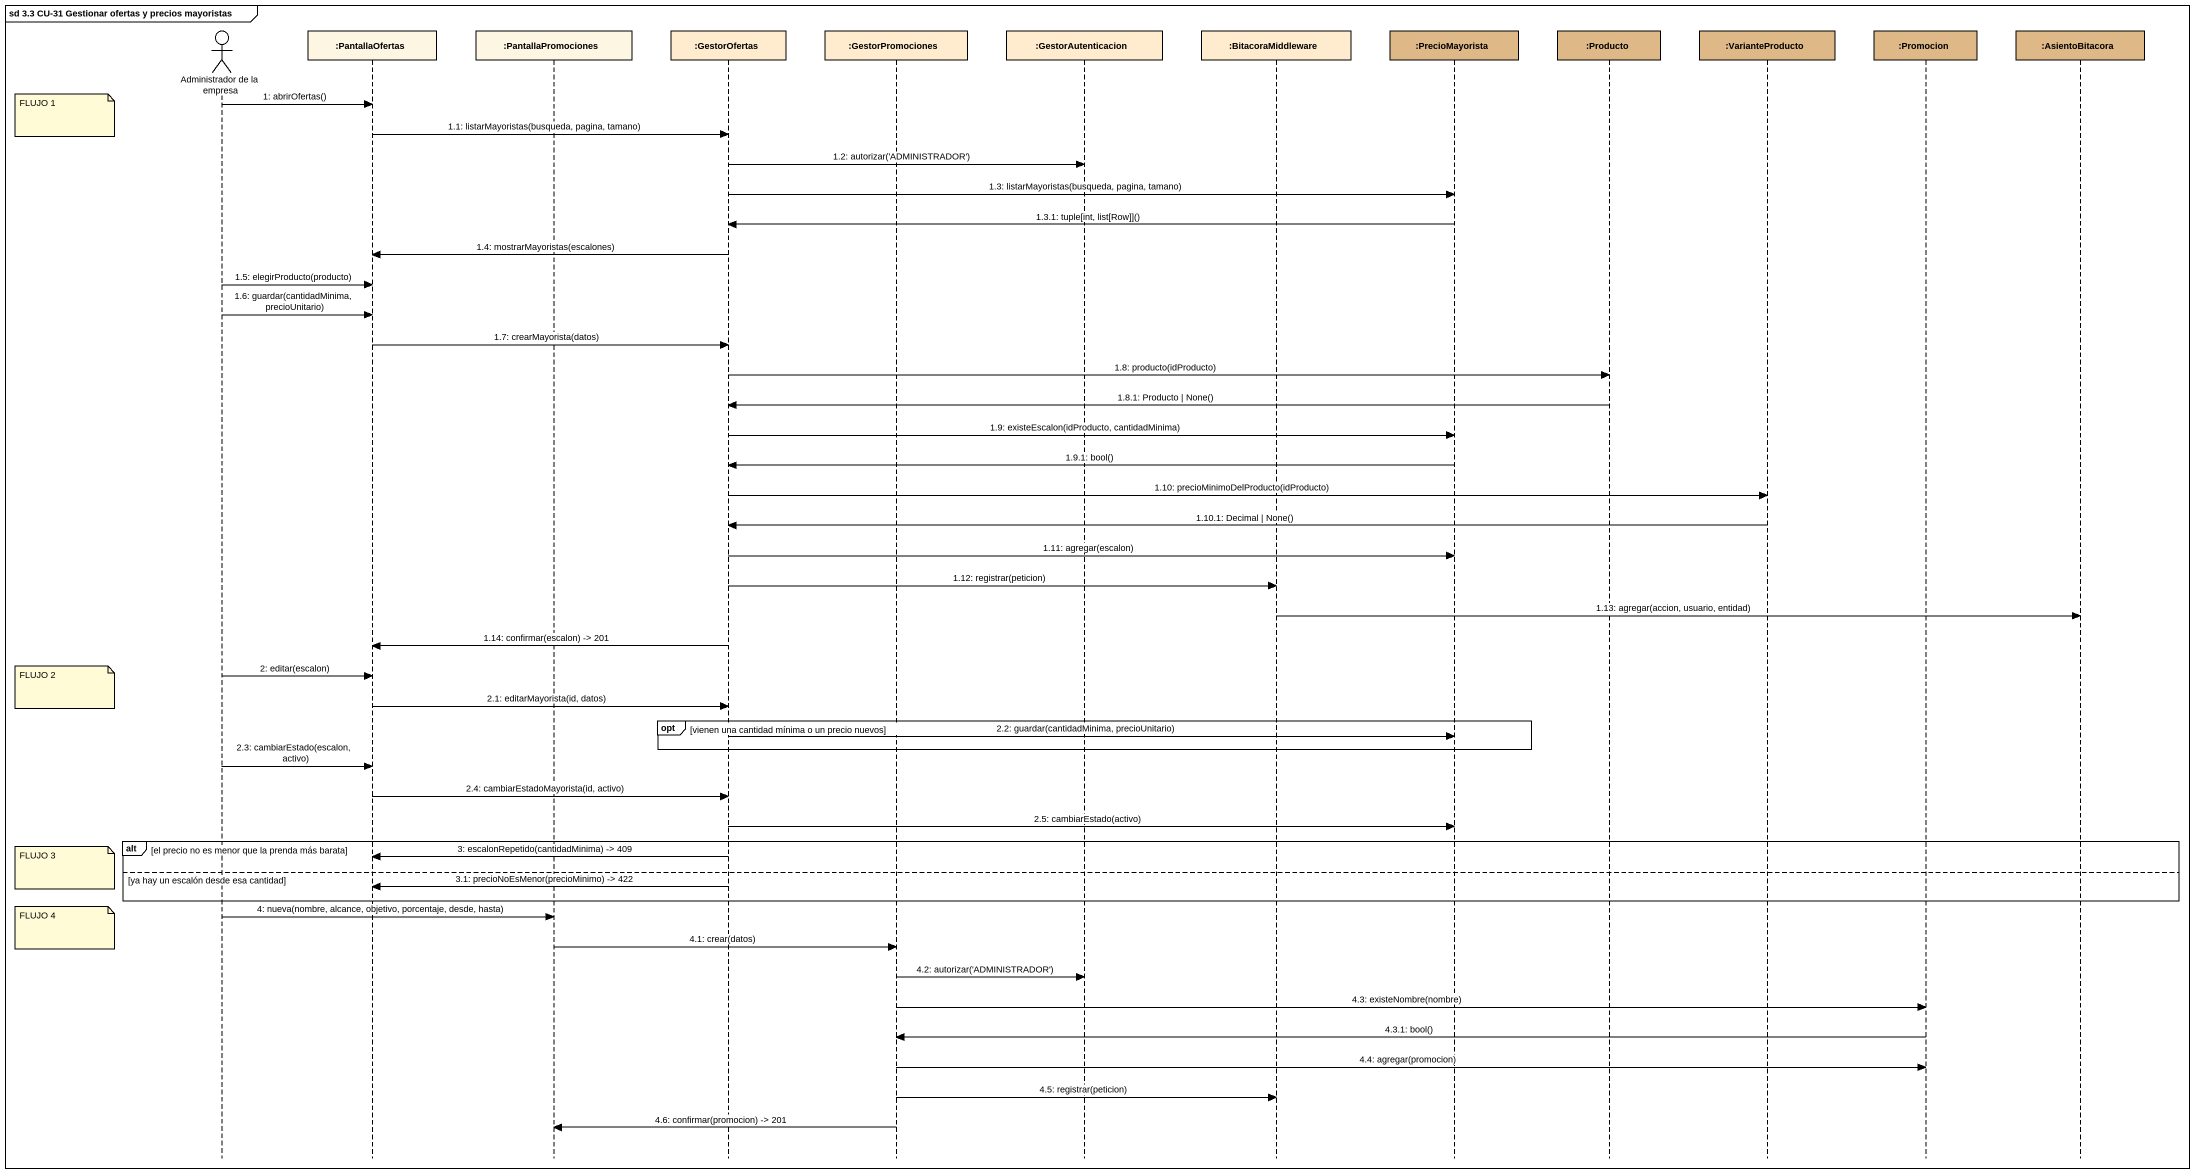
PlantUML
@startuml
mainframe sd 3.3 CU-31 Gestionar ofertas y precios mayoristas
hide footbox
actor "Administrador de la empresa" as Administrador_de_la_empresa
participant ":PantallaOfertas" as PantallaOfertas
participant ":PantallaPromociones" as PantallaPromociones
participant ":GestorOfertas" as GestorOfertas #FFEBCD
participant ":GestorPromociones" as GestorPromociones #FFEBCD
participant ":GestorAutenticacion" as GestorAutenticacion #FFEBCD
participant ":BitacoraMiddleware" as BitacoraMiddleware #FFEBCD
participant ":PrecioMayorista" as PrecioMayorista #DEB887
participant ":Producto" as Producto #DEB887
participant ":VarianteProducto" as VarianteProducto #DEB887
participant ":Promocion" as Promocion #DEB887
participant ":AsientoBitacora" as AsientoBitacora #DEB887

Administrador_de_la_empresa -> PantallaOfertas : 1: abrirOfertas()
note left of Administrador_de_la_empresa : FLUJO 1
PantallaOfertas -> GestorOfertas : 1.1: listarMayoristas(busqueda, pagina, tamano)
GestorOfertas -> GestorAutenticacion : 1.2: autorizar('ADMINISTRADOR')
GestorOfertas -> PrecioMayorista : 1.3: listarMayoristas(busqueda, pagina, tamano)
PrecioMayorista -> GestorOfertas : 1.3.1: tuple[int, list[Row]]()
GestorOfertas -> PantallaOfertas : 1.4: mostrarMayoristas(escalones)
Administrador_de_la_empresa -> PantallaOfertas : 1.5: elegirProducto(producto)
Administrador_de_la_empresa -> PantallaOfertas : 1.6: guardar(cantidadMinima, precioUnitario)
PantallaOfertas -> GestorOfertas : 1.7: crearMayorista(datos)
GestorOfertas -> Producto : 1.8: producto(idProducto)
Producto -> GestorOfertas : 1.8.1: Producto | None()
GestorOfertas -> PrecioMayorista : 1.9: existeEscalon(idProducto, cantidadMinima)
PrecioMayorista -> GestorOfertas : 1.9.1: bool()
GestorOfertas -> VarianteProducto : 1.10: precioMinimoDelProducto(idProducto)
VarianteProducto -> GestorOfertas : 1.10.1: Decimal | None()
GestorOfertas -> PrecioMayorista : 1.11: agregar(escalon)
GestorOfertas -> BitacoraMiddleware : 1.12: registrar(peticion)
BitacoraMiddleware -> AsientoBitacora : 1.13: agregar(accion, usuario, entidad)
GestorOfertas -> PantallaOfertas : 1.14: confirmar(escalon) -> 201
Administrador_de_la_empresa -> PantallaOfertas : 2: editar(escalon)
note left of Administrador_de_la_empresa : FLUJO 2
PantallaOfertas -> GestorOfertas : 2.1: editarMayorista(id, datos)
opt vienen una cantidad mínima o un precio nuevos
  GestorOfertas -> PrecioMayorista : 2.2: guardar(cantidadMinima, precioUnitario)
end
Administrador_de_la_empresa -> PantallaOfertas : 2.3: cambiarEstado(escalon, activo)
PantallaOfertas -> GestorOfertas : 2.4: cambiarEstadoMayorista(id, activo)
GestorOfertas -> PrecioMayorista : 2.5: cambiarEstado(activo)
alt el precio no es menor que la prenda más barata
  GestorOfertas -> PantallaOfertas : 3: escalonRepetido(cantidadMinima) -> 409
  note left of Administrador_de_la_empresa : FLUJO 3
else ya hay un escalón desde esa cantidad
  GestorOfertas -> PantallaOfertas : 3.1: precioNoEsMenor(precioMinimo) -> 422
end
Administrador_de_la_empresa -> PantallaPromociones : 4: nueva(nombre, alcance, objetivo, porcentaje, desde, hasta)
note left of Administrador_de_la_empresa : FLUJO 4
PantallaPromociones -> GestorPromociones : 4.1: crear(datos)
GestorPromociones -> GestorAutenticacion : 4.2: autorizar('ADMINISTRADOR')
GestorPromociones -> Promocion : 4.3: existeNombre(nombre)
Promocion -> GestorPromociones : 4.3.1: bool()
GestorPromociones -> Promocion : 4.4: agregar(promocion)
GestorPromociones -> BitacoraMiddleware : 4.5: registrar(peticion)
GestorPromociones -> PantallaPromociones : 4.6: confirmar(promocion) -> 201
@enduml
